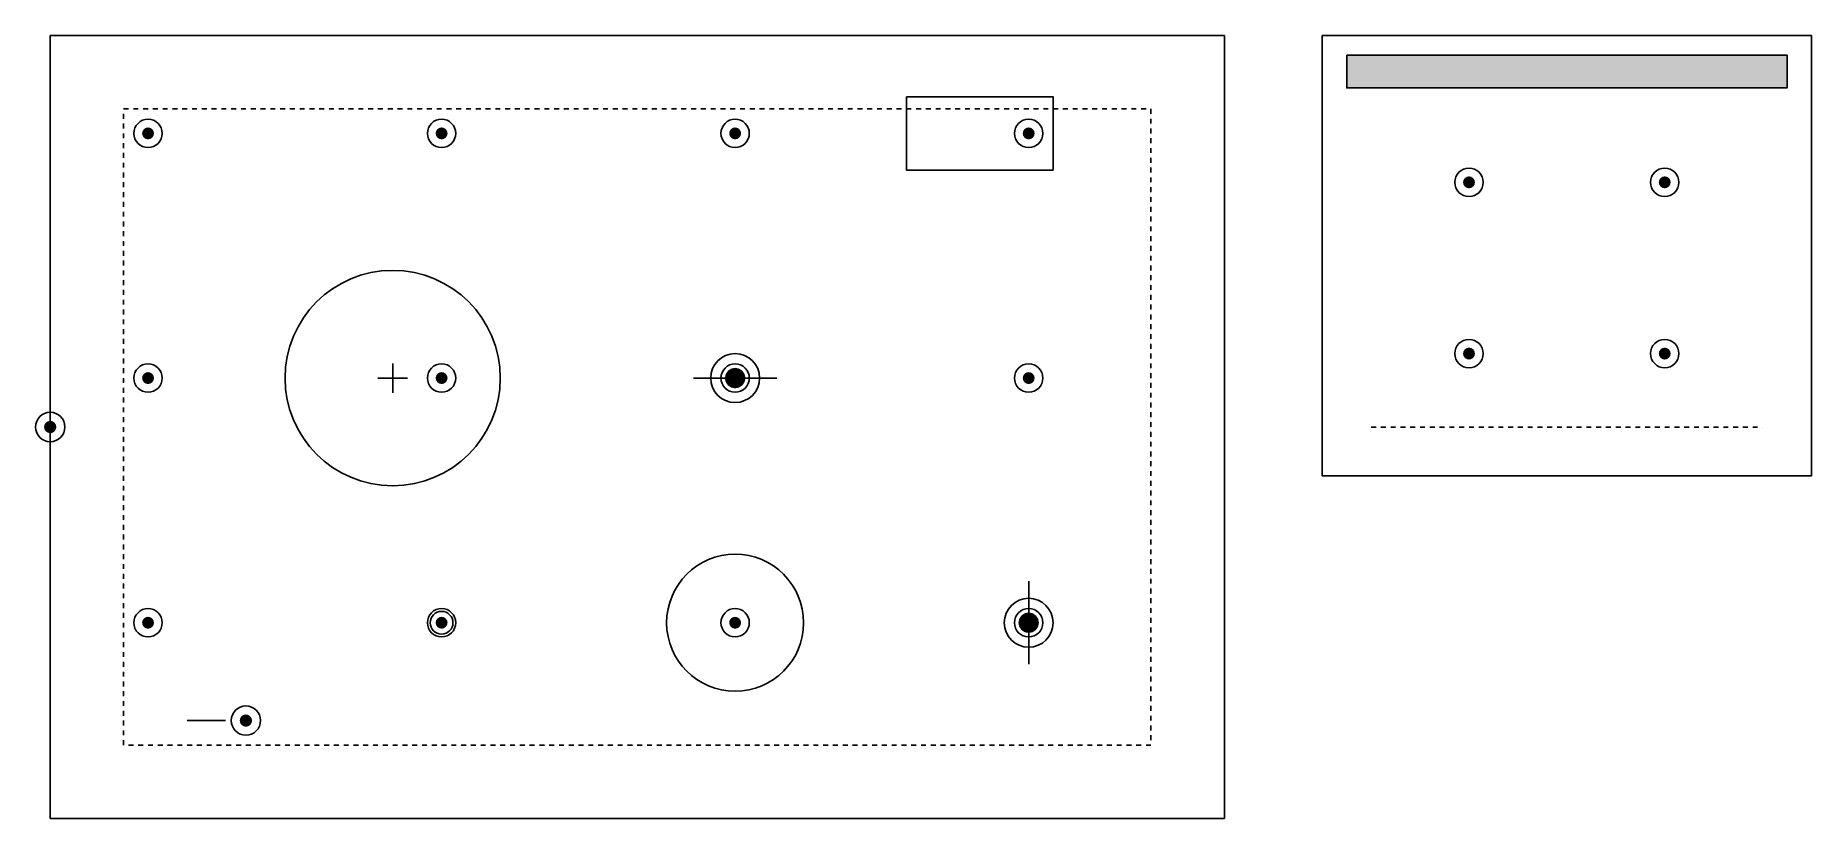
# Model space of a CAD drawing. Header units: feet. Extents: x 0.7 to 37, y 1 to 17.
import ezdxf

# ---------------------------------------------------------------- set-up
doc = ezdxf.new("R2010")
doc.units = ezdxf.units.FT
doc.linetypes.add('DOTTED', pattern=[0.15, 0.05, -0.1])
for name, color, linetype in [('superluminal_ceiling_objects', 1, 'CONTINUOUS'), ('superluminal_decorative', 6, 'CONTINUOUS'), ('superluminal_led_strips', 4, 'DOTTED'), ('superluminal_reverse_coves', 2, 'CONTINUOUS'), ('superluminal_rooms', 3, 'CONTINUOUS'), ('superluminal_spots', 5, 'CONTINUOUS')]:
    doc.layers.add(name, color=color, linetype=linetype)

msp = doc.modelspace()

# ---------------------------------------------------------------- linework, layer by layer
at = {"layer": 'superluminal_ceiling_objects'}
for p, q in [((8, 9.7), (8, 10.3)), ((7.7, 10), (8.3, 10))]:
    msp.add_line(p, q, dxfattribs=at)
msp.add_lwpolyline([(18.5, 15.75), (21.5, 15.75), (21.5, 14.25), (18.5, 14.25)], close=True, dxfattribs=at)
msp.add_circle((8, 10), 2.2, dxfattribs=at)
at = {"layer": 'superluminal_decorative'}
for centre, radius in [((1, 9), 0.3), ((15, 5), 1.4)]:
    msp.add_circle(centre, radius, dxfattribs=at)
for points in [[(1, 9), (0.910905, 9.089095), (0.883591, 9.048218)], [(1, 9), (0.951782, 9.116409), (0.910905, 9.089095)], [(1, 9), (1, 9.126), (0.951782, 9.116409)], [(1, 9), (1.048218, 9.116409), (1, 9.126)], [(1, 9), (1.089095, 9.089095), (1.048218, 9.116409)], [(1, 9), (1.116409, 9.048218), (1.089095, 9.089095)], [(1, 9), (0.883591, 9.048218), (0.874, 9)], [(1, 9), (0.874, 9), (0.883591, 8.951782)], [(1, 9), (0.883591, 8.951782), (0.910905, 8.910905)], [(1, 9), (0.910905, 8.910905), (0.951782, 8.883591)], [(1, 9), (0.951782, 8.883591), (1, 8.874)], [(1, 9), (1.126, 9), (1.116409, 9.048218)], [(1, 9), (1, 8.874), (1.048218, 8.883591)], [(1, 9), (1.048218, 8.883591), (1.089095, 8.910905)], [(1, 9), (1.089095, 8.910905), (1.116409, 8.951782)], [(1, 9), (1.116409, 8.951782), (1.126, 9)], [(15, 5), (14.913874, 5.086126), (14.887471, 5.046611)], [(15, 5), (14.953389, 5.112529), (14.913874, 5.086126)], [(15, 5), (15, 5.1218), (14.953389, 5.112529)], [(15, 5), (15.046611, 5.112529), (15, 5.1218)], [(15, 5), (15.086126, 5.086126), (15.046611, 5.112529)], [(15, 5), (15.112529, 5.046611), (15.086126, 5.086126)], [(15, 5), (14.887471, 5.046611), (14.8782, 5)], [(15, 5), (14.8782, 5), (14.887471, 4.953389)], [(15, 5), (14.887471, 4.953389), (14.913874, 4.913874)], [(15, 5), (14.913874, 4.913874), (14.953389, 4.887471)], [(15, 5), (14.953389, 4.887471), (15, 4.8782)], [(15, 5), (15.1218, 5), (15.112529, 5.046611)], [(15, 5), (15, 4.8782), (15.046611, 4.887471)], [(15, 5), (15.046611, 4.887471), (15.086126, 4.913874)], [(15, 5), (15.086126, 4.913874), (15.112529, 4.953389)], [(15, 5), (15.112529, 4.953389), (15.1218, 5)]]:
    msp.add_solid(points, dxfattribs=at)
at = {"layer": 'superluminal_led_strips'}
msp.add_lwpolyline([(2.5, 15.5), (23.5, 15.5), (23.5, 2.5), (2.5, 2.5)], close=True, dxfattribs=at)
msp.add_lwpolyline([(28, 9), (36, 9)], dxfattribs=at)
at = {"layer": 'superluminal_reverse_coves'}
msp.add_lwpolyline([(27.5, 16.6), (36.5, 16.6), (36.5, 15.93), (27.5, 15.93)], close=True, dxfattribs=at)
msp.add_solid([(27.5, 16.6), (36.5, 16.6), (27.5, 15.93), (36.5, 15.93)], dxfattribs=at)
at = {"layer": 'superluminal_rooms'}
for points in [[(1, 17), (25, 17), (25, 1), (1, 1)], [(27, 17), (37, 17), (37, 8), (27, 8)]]:
    msp.add_lwpolyline(points, close=True, dxfattribs=at)
at = {"layer": 'superluminal_spots'}
for p, q in [((14.15, 10), (15.85, 10)), ((21, 4.15), (21, 5.85)), ((4.58, 3), (3.8, 3))]:
    msp.add_line(p, q, dxfattribs=at)
for centre, radius in [((3, 15), 0.29), ((9, 15), 0.29), ((15, 15), 0.29), ((21, 15), 0.29), ((30, 14), 0.29), ((34, 14), 0.29), ((30, 10.5), 0.29), ((34, 10.5), 0.29), ((3, 10), 0.29), ((9, 10), 0.29), ((15, 10), 0.5), ((15, 10), 0.29), ((21, 10), 0.29), ((21, 5), 0.5), ((3, 5), 0.29), ((9, 5), 0.29), ((9, 5), 0.232), ((15, 5), 0.29), ((21, 5), 0.29), ((5, 3), 0.3)]:
    msp.add_circle(centre, radius, dxfattribs=at)
for points in [[(3, 15), (2.887471, 15.046611), (2.8782, 15)], [(3, 15), (2.8782, 15), (2.887471, 14.953389)], [(3, 15), (2.913874, 15.086126), (2.887471, 15.046611)], [(3, 15), (2.887471, 14.953389), (2.913874, 14.913874)], [(3, 15), (2.953389, 15.112529), (2.913874, 15.086126)], [(3, 15), (2.913874, 14.913874), (2.953389, 14.887471)], [(3, 15), (3, 15.1218), (2.953389, 15.112529)], [(3, 15), (2.953389, 14.887471), (3, 14.8782)], [(3, 15), (3.046611, 15.112529), (3, 15.1218)], [(3, 15), (3.086126, 15.086126), (3.046611, 15.112529)], [(3, 15), (3.112529, 15.046611), (3.086126, 15.086126)], [(3, 15), (3.1218, 15), (3.112529, 15.046611)], [(3, 15), (3, 14.8782), (3.046611, 14.887471)], [(3, 15), (3.046611, 14.887471), (3.086126, 14.913874)], [(3, 15), (3.086126, 14.913874), (3.112529, 14.953389)], [(3, 15), (3.112529, 14.953389), (3.1218, 15)], [(9, 15), (8.887471, 15.046611), (8.8782, 15)], [(9, 15), (8.8782, 15), (8.887471, 14.953389)], [(9, 15), (8.913874, 15.086126), (8.887471, 15.046611)], [(9, 15), (8.887471, 14.953389), (8.913874, 14.913874)], [(9, 15), (8.953389, 15.112529), (8.913874, 15.086126)], [(9, 15), (8.913874, 14.913874), (8.953389, 14.887471)], [(9, 15), (9, 15.1218), (8.953389, 15.112529)], [(9, 15), (8.953389, 14.887471), (9, 14.8782)], [(9, 15), (9.046611, 15.112529), (9, 15.1218)], [(9, 15), (9.086126, 15.086126), (9.046611, 15.112529)], [(9, 15), (9.112529, 15.046611), (9.086126, 15.086126)], [(9, 15), (9.1218, 15), (9.112529, 15.046611)], [(9, 15), (9, 14.8782), (9.046611, 14.887471)], [(9, 15), (9.046611, 14.887471), (9.086126, 14.913874)], [(9, 15), (9.086126, 14.913874), (9.112529, 14.953389)], [(9, 15), (9.112529, 14.953389), (9.1218, 15)], [(15, 15), (14.887471, 15.046611), (14.8782, 15)], [(15, 15), (14.8782, 15), (14.887471, 14.953389)], [(15, 15), (14.913874, 15.086126), (14.887471, 15.046611)], [(15, 15), (14.887471, 14.953389), (14.913874, 14.913874)], [(15, 15), (14.953389, 15.112529), (14.913874, 15.086126)], [(15, 15), (14.913874, 14.913874), (14.953389, 14.887471)], [(15, 15), (15, 15.1218), (14.953389, 15.112529)], [(15, 15), (14.953389, 14.887471), (15, 14.8782)], [(15, 15), (15.046611, 15.112529), (15, 15.1218)], [(15, 15), (15.086126, 15.086126), (15.046611, 15.112529)], [(15, 15), (15.112529, 15.046611), (15.086126, 15.086126)], [(15, 15), (15.1218, 15), (15.112529, 15.046611)], [(15, 15), (15, 14.8782), (15.046611, 14.887471)], [(15, 15), (15.046611, 14.887471), (15.086126, 14.913874)], [(15, 15), (15.086126, 14.913874), (15.112529, 14.953389)], [(15, 15), (15.112529, 14.953389), (15.1218, 15)], [(21, 15), (20.887471, 15.046611), (20.8782, 15)], [(21, 15), (20.8782, 15), (20.887471, 14.953389)], [(21, 15), (20.913874, 15.086126), (20.887471, 15.046611)], [(21, 15), (20.887471, 14.953389), (20.913874, 14.913874)], [(21, 15), (20.953389, 15.112529), (20.913874, 15.086126)], [(21, 15), (20.913874, 14.913874), (20.953389, 14.887471)], [(21, 15), (21, 15.1218), (20.953389, 15.112529)], [(21, 15), (20.953389, 14.887471), (21, 14.8782)], [(21, 15), (21.046611, 15.112529), (21, 15.1218)], [(21, 15), (21.086126, 15.086126), (21.046611, 15.112529)], [(21, 15), (21.112529, 15.046611), (21.086126, 15.086126)], [(21, 15), (21.1218, 15), (21.112529, 15.046611)], [(21, 15), (21, 14.8782), (21.046611, 14.887471)], [(21, 15), (21.046611, 14.887471), (21.086126, 14.913874)], [(21, 15), (21.086126, 14.913874), (21.112529, 14.953389)], [(21, 15), (21.112529, 14.953389), (21.1218, 15)], [(30, 14), (29.887471, 14.046611), (29.8782, 14)], [(30, 14), (29.8782, 14), (29.887471, 13.953389)], [(30, 14), (29.913874, 14.086126), (29.887471, 14.046611)], [(30, 14), (29.887471, 13.953389), (29.913874, 13.913874)], [(30, 14), (29.953389, 14.112529), (29.913874, 14.086126)], [(30, 14), (29.913874, 13.913874), (29.953389, 13.887471)], [(30, 14), (30, 14.1218), (29.953389, 14.112529)], [(30, 14), (29.953389, 13.887471), (30, 13.8782)], [(30, 14), (30.046611, 14.112529), (30, 14.1218)], [(30, 14), (30.086126, 14.086126), (30.046611, 14.112529)], [(30, 14), (30.112529, 14.046611), (30.086126, 14.086126)], [(30, 14), (30.1218, 14), (30.112529, 14.046611)], [(30, 14), (30, 13.8782), (30.046611, 13.887471)], [(30, 14), (30.046611, 13.887471), (30.086126, 13.913874)], [(30, 14), (30.086126, 13.913874), (30.112529, 13.953389)], [(30, 14), (30.112529, 13.953389), (30.1218, 14)], [(34, 14), (33.887471, 14.046611), (33.8782, 14)], [(34, 14), (33.8782, 14), (33.887471, 13.953389)], [(34, 14), (33.913874, 14.086126), (33.887471, 14.046611)], [(34, 14), (33.887471, 13.953389), (33.913874, 13.913874)], [(34, 14), (33.953389, 14.112529), (33.913874, 14.086126)], [(34, 14), (33.913874, 13.913874), (33.953389, 13.887471)], [(34, 14), (34, 14.1218), (33.953389, 14.112529)], [(34, 14), (33.953389, 13.887471), (34, 13.8782)], [(34, 14), (34.046611, 14.112529), (34, 14.1218)], [(34, 14), (34.086126, 14.086126), (34.046611, 14.112529)], [(34, 14), (34.112529, 14.046611), (34.086126, 14.086126)], [(34, 14), (34.1218, 14), (34.112529, 14.046611)], [(34, 14), (34, 13.8782), (34.046611, 13.887471)], [(34, 14), (34.046611, 13.887471), (34.086126, 13.913874)], [(34, 14), (34.086126, 13.913874), (34.112529, 13.953389)], [(34, 14), (34.112529, 13.953389), (34.1218, 14)], [(30, 10.5), (29.887471, 10.546611), (29.8782, 10.5)], [(30, 10.5), (29.913874, 10.586126), (29.887471, 10.546611)], [(30, 10.5), (29.953389, 10.612529), (29.913874, 10.586126)], [(30, 10.5), (30, 10.6218), (29.953389, 10.612529)], [(30, 10.5), (30.046611, 10.612529), (30, 10.6218)], [(30, 10.5), (30.086126, 10.586126), (30.046611, 10.612529)], [(30, 10.5), (30.112529, 10.546611), (30.086126, 10.586126)], [(30, 10.5), (30.1218, 10.5), (30.112529, 10.546611)], [(34, 10.5), (33.887471, 10.546611), (33.8782, 10.5)], [(34, 10.5), (33.913874, 10.586126), (33.887471, 10.546611)], [(34, 10.5), (33.953389, 10.612529), (33.913874, 10.586126)], [(34, 10.5), (34, 10.6218), (33.953389, 10.612529)], [(34, 10.5), (34.046611, 10.612529), (34, 10.6218)], [(34, 10.5), (34.086126, 10.586126), (34.046611, 10.612529)], [(34, 10.5), (34.112529, 10.546611), (34.086126, 10.586126)], [(34, 10.5), (34.1218, 10.5), (34.112529, 10.546611)], [(15, 10), (14.919636, 10.194015), (14.851508, 10.148492)], [(15, 10), (15, 10.21), (14.919636, 10.194015)], [(15, 10), (15.080364, 10.194015), (15, 10.21)], [(15, 10), (15.148492, 10.148492), (15.080364, 10.194015)], [(30, 10.5), (29.8782, 10.5), (29.887471, 10.453389)], [(30, 10.5), (29.887471, 10.453389), (29.913874, 10.413874)], [(30, 10.5), (29.913874, 10.413874), (29.953389, 10.387471)], [(30, 10.5), (29.953389, 10.387471), (30, 10.3782)], [(30, 10.5), (30, 10.3782), (30.046611, 10.387471)], [(30, 10.5), (30.046611, 10.387471), (30.086126, 10.413874)], [(30, 10.5), (30.086126, 10.413874), (30.112529, 10.453389)], [(30, 10.5), (30.112529, 10.453389), (30.1218, 10.5)], [(34, 10.5), (33.8782, 10.5), (33.887471, 10.453389)], [(34, 10.5), (33.887471, 10.453389), (33.913874, 10.413874)], [(34, 10.5), (33.913874, 10.413874), (33.953389, 10.387471)], [(34, 10.5), (33.953389, 10.387471), (34, 10.3782)], [(34, 10.5), (34, 10.3782), (34.046611, 10.387471)], [(34, 10.5), (34.046611, 10.387471), (34.086126, 10.413874)], [(34, 10.5), (34.086126, 10.413874), (34.112529, 10.453389)], [(34, 10.5), (34.112529, 10.453389), (34.1218, 10.5)], [(3, 10), (2.887471, 10.046611), (2.8782, 10)], [(3, 10), (2.8782, 10), (2.887471, 9.953389)], [(3, 10), (2.913874, 10.086126), (2.887471, 10.046611)], [(3, 10), (2.887471, 9.953389), (2.913874, 9.913874)], [(3, 10), (2.953389, 10.112529), (2.913874, 10.086126)], [(3, 10), (2.913874, 9.913874), (2.953389, 9.887471)], [(3, 10), (3, 10.1218), (2.953389, 10.112529)], [(3, 10), (2.953389, 9.887471), (3, 9.8782)], [(3, 10), (3.046611, 10.112529), (3, 10.1218)], [(3, 10), (3.086126, 10.086126), (3.046611, 10.112529)], [(3, 10), (3.112529, 10.046611), (3.086126, 10.086126)], [(3, 10), (3.1218, 10), (3.112529, 10.046611)], [(3, 10), (3, 9.8782), (3.046611, 9.887471)], [(3, 10), (3.046611, 9.887471), (3.086126, 9.913874)], [(3, 10), (3.086126, 9.913874), (3.112529, 9.953389)], [(3, 10), (3.112529, 9.953389), (3.1218, 10)], [(9, 10), (8.887471, 10.046611), (8.8782, 10)], [(9, 10), (8.8782, 10), (8.887471, 9.953389)], [(9, 10), (8.913874, 10.086126), (8.887471, 10.046611)], [(9, 10), (8.887471, 9.953389), (8.913874, 9.913874)], [(9, 10), (8.953389, 10.112529), (8.913874, 10.086126)], [(9, 10), (8.913874, 9.913874), (8.953389, 9.887471)], [(9, 10), (9, 10.1218), (8.953389, 10.112529)], [(9, 10), (8.953389, 9.887471), (9, 9.8782)], [(9, 10), (9.046611, 10.112529), (9, 10.1218)], [(9, 10), (9.086126, 10.086126), (9.046611, 10.112529)], [(9, 10), (9.112529, 10.046611), (9.086126, 10.086126)], [(9, 10), (9.1218, 10), (9.112529, 10.046611)], [(9, 10), (9, 9.8782), (9.046611, 9.887471)], [(9, 10), (9.046611, 9.887471), (9.086126, 9.913874)], [(9, 10), (9.086126, 9.913874), (9.112529, 9.953389)], [(9, 10), (9.112529, 9.953389), (9.1218, 10)], [(15, 10), (14.805985, 10.080364), (14.79, 10)], [(15, 10), (14.79, 10), (14.805985, 9.919636)], [(15, 10), (14.851508, 10.148492), (14.805985, 10.080364)], [(15, 10), (14.805985, 9.919636), (14.851508, 9.851508)], [(15, 10), (14.851508, 9.851508), (14.919636, 9.805985)], [(15, 10), (14.887471, 10.046611), (14.8782, 10)], [(15, 10), (14.8782, 10), (14.887471, 9.953389)], [(15, 10), (14.913874, 10.086126), (14.887471, 10.046611)], [(15, 10), (14.887471, 9.953389), (14.913874, 9.913874)], [(15, 10), (14.953389, 10.112529), (14.913874, 10.086126)], [(15, 10), (14.913874, 9.913874), (14.953389, 9.887471)], [(15, 10), (14.919636, 9.805985), (15, 9.79)], [(15, 10), (15, 10.1218), (14.953389, 10.112529)], [(15, 10), (14.953389, 9.887471), (15, 9.8782)], [(15, 10), (15.194015, 10.080364), (15.148492, 10.148492)], [(15, 10), (15.046611, 10.112529), (15, 10.1218)], [(15, 10), (15.086126, 10.086126), (15.046611, 10.112529)], [(15, 10), (15.112529, 10.046611), (15.086126, 10.086126)], [(15, 10), (15.21, 10), (15.194015, 10.080364)], [(15, 10), (15.1218, 10), (15.112529, 10.046611)], [(15, 10), (15, 9.8782), (15.046611, 9.887471)], [(15, 10), (15.046611, 9.887471), (15.086126, 9.913874)], [(15, 10), (15.086126, 9.913874), (15.112529, 9.953389)], [(15, 10), (15.112529, 9.953389), (15.1218, 10)], [(15, 10), (15, 9.79), (15.080364, 9.805985)], [(15, 10), (15.080364, 9.805985), (15.148492, 9.851508)], [(15, 10), (15.148492, 9.851508), (15.194015, 9.919636)], [(15, 10), (15.194015, 9.919636), (15.21, 10)], [(21, 10), (20.887471, 10.046611), (20.8782, 10)], [(21, 10), (20.8782, 10), (20.887471, 9.953389)], [(21, 10), (20.913874, 10.086126), (20.887471, 10.046611)], [(21, 10), (20.887471, 9.953389), (20.913874, 9.913874)], [(21, 10), (20.953389, 10.112529), (20.913874, 10.086126)], [(21, 10), (20.913874, 9.913874), (20.953389, 9.887471)], [(21, 10), (21, 10.1218), (20.953389, 10.112529)], [(21, 10), (20.953389, 9.887471), (21, 9.8782)], [(21, 10), (21.046611, 10.112529), (21, 10.1218)], [(21, 10), (21.086126, 10.086126), (21.046611, 10.112529)], [(21, 10), (21.112529, 10.046611), (21.086126, 10.086126)], [(21, 10), (21.1218, 10), (21.112529, 10.046611)], [(21, 10), (21, 9.8782), (21.046611, 9.887471)], [(21, 10), (21.046611, 9.887471), (21.086126, 9.913874)], [(21, 10), (21.086126, 9.913874), (21.112529, 9.953389)], [(21, 10), (21.112529, 9.953389), (21.1218, 10)], [(3, 5), (2.913874, 5.086126), (2.887471, 5.046611)], [(3, 5), (2.953389, 5.112529), (2.913874, 5.086126)], [(3, 5), (3, 5.1218), (2.953389, 5.112529)], [(3, 5), (3.046611, 5.112529), (3, 5.1218)], [(3, 5), (3.086126, 5.086126), (3.046611, 5.112529)], [(3, 5), (3.112529, 5.046611), (3.086126, 5.086126)], [(9, 5), (8.913874, 5.086126), (8.887471, 5.046611)], [(9, 5), (8.953389, 5.112529), (8.913874, 5.086126)], [(9, 5), (8.962711, 5.090023), (8.9311, 5.0689)], [(9, 5), (9, 5.1218), (8.953389, 5.112529)], [(9, 5), (9, 5.09744), (8.962711, 5.090023)], [(9, 5), (9.046611, 5.112529), (9, 5.1218)], [(9, 5), (9.086126, 5.086126), (9.046611, 5.112529)], [(9, 5), (9.037289, 5.090023), (9, 5.09744)], [(9, 5), (9.0689, 5.0689), (9.037289, 5.090023)], [(9, 5), (9.112529, 5.046611), (9.086126, 5.086126)], [(15, 5), (14.913874, 5.086126), (14.887471, 5.046611)], [(15, 5), (14.953389, 5.112529), (14.913874, 5.086126)], [(15, 5), (15, 5.1218), (14.953389, 5.112529)], [(15, 5), (15.046611, 5.112529), (15, 5.1218)], [(15, 5), (15.086126, 5.086126), (15.046611, 5.112529)], [(15, 5), (15.112529, 5.046611), (15.086126, 5.086126)], [(21, 5), (20.851508, 5.148492), (20.805985, 5.080364)], [(21, 5), (20.919636, 5.194015), (20.851508, 5.148492)], [(21, 5), (20.913874, 5.086126), (20.887471, 5.046611)], [(21, 5), (20.953389, 5.112529), (20.913874, 5.086126)], [(21, 5), (21, 5.21), (20.919636, 5.194015)], [(21, 5), (21, 5.1218), (20.953389, 5.112529)], [(21, 5), (21.080364, 5.194015), (21, 5.21)], [(21, 5), (21.148492, 5.148492), (21.080364, 5.194015)], [(21, 5), (21.194015, 5.080364), (21.148492, 5.148492)], [(21, 5), (21.046611, 5.112529), (21, 5.1218)], [(21, 5), (21.086126, 5.086126), (21.046611, 5.112529)], [(21, 5), (21.112529, 5.046611), (21.086126, 5.086126)], [(3, 5), (2.887471, 5.046611), (2.8782, 5)], [(3, 5), (2.8782, 5), (2.887471, 4.953389)], [(3, 5), (2.887471, 4.953389), (2.913874, 4.913874)], [(3, 5), (2.913874, 4.913874), (2.953389, 4.887471)], [(3, 5), (2.953389, 4.887471), (3, 4.8782)], [(3, 5), (3.1218, 5), (3.112529, 5.046611)], [(3, 5), (3, 4.8782), (3.046611, 4.887471)], [(3, 5), (3.046611, 4.887471), (3.086126, 4.913874)], [(3, 5), (3.086126, 4.913874), (3.112529, 4.953389)], [(3, 5), (3.112529, 4.953389), (3.1218, 5)], [(9, 5), (8.887471, 5.046611), (8.8782, 5)], [(9, 5), (8.8782, 5), (8.887471, 4.953389)], [(9, 5), (8.887471, 4.953389), (8.913874, 4.913874)], [(9, 5), (8.909977, 5.037289), (8.90256, 5)], [(9, 5), (8.90256, 5), (8.909977, 4.962711)], [(9, 5), (8.9311, 5.0689), (8.909977, 5.037289)], [(9, 5), (8.909977, 4.962711), (8.9311, 4.9311)], [(9, 5), (8.913874, 4.913874), (8.953389, 4.887471)], [(9, 5), (8.9311, 4.9311), (8.962711, 4.909977)], [(9, 5), (8.953389, 4.887471), (9, 4.8782)], [(9, 5), (8.962711, 4.909977), (9, 4.90256)], [(9, 5), (9.090023, 5.037289), (9.0689, 5.0689)], [(9, 5), (9.1218, 5), (9.112529, 5.046611)], [(9, 5), (9.09744, 5), (9.090023, 5.037289)], [(9, 5), (9, 4.8782), (9.046611, 4.887471)], [(9, 5), (9.046611, 4.887471), (9.086126, 4.913874)], [(9, 5), (9.086126, 4.913874), (9.112529, 4.953389)], [(9, 5), (9.112529, 4.953389), (9.1218, 5)], [(9, 5), (9, 4.90256), (9.037289, 4.909977)], [(9, 5), (9.037289, 4.909977), (9.0689, 4.9311)], [(9, 5), (9.0689, 4.9311), (9.090023, 4.962711)], [(9, 5), (9.090023, 4.962711), (9.09744, 5)], [(15, 5), (14.887471, 5.046611), (14.8782, 5)], [(15, 5), (14.8782, 5), (14.887471, 4.953389)], [(15, 5), (14.887471, 4.953389), (14.913874, 4.913874)], [(15, 5), (14.913874, 4.913874), (14.953389, 4.887471)], [(15, 5), (14.953389, 4.887471), (15, 4.8782)], [(15, 5), (15.1218, 5), (15.112529, 5.046611)], [(15, 5), (15, 4.8782), (15.046611, 4.887471)], [(15, 5), (15.046611, 4.887471), (15.086126, 4.913874)], [(15, 5), (15.086126, 4.913874), (15.112529, 4.953389)], [(15, 5), (15.112529, 4.953389), (15.1218, 5)], [(21, 5), (20.805985, 5.080364), (20.79, 5)], [(21, 5), (20.79, 5), (20.805985, 4.919636)], [(21, 5), (20.805985, 4.919636), (20.851508, 4.851508)], [(21, 5), (20.851508, 4.851508), (20.919636, 4.805985)], [(21, 5), (20.887471, 5.046611), (20.8782, 5)], [(21, 5), (20.8782, 5), (20.887471, 4.953389)], [(21, 5), (20.887471, 4.953389), (20.913874, 4.913874)], [(21, 5), (20.913874, 4.913874), (20.953389, 4.887471)], [(21, 5), (20.919636, 4.805985), (21, 4.79)], [(21, 5), (20.953389, 4.887471), (21, 4.8782)], [(21, 5), (21.21, 5), (21.194015, 5.080364)], [(21, 5), (21.1218, 5), (21.112529, 5.046611)], [(21, 5), (21, 4.8782), (21.046611, 4.887471)], [(21, 5), (21.046611, 4.887471), (21.086126, 4.913874)], [(21, 5), (21.086126, 4.913874), (21.112529, 4.953389)], [(21, 5), (21.112529, 4.953389), (21.1218, 5)], [(21, 5), (21, 4.79), (21.080364, 4.805985)], [(21, 5), (21.080364, 4.805985), (21.148492, 4.851508)], [(21, 5), (21.148492, 4.851508), (21.194015, 4.919636)], [(21, 5), (21.194015, 4.919636), (21.21, 5)], [(5, 3), (4.883591, 3.048218), (4.874, 3)], [(5, 3), (4.874, 3), (4.883591, 2.951782)], [(5, 3), (4.910905, 3.089095), (4.883591, 3.048218)], [(5, 3), (4.883591, 2.951782), (4.910905, 2.910905)], [(5, 3), (4.951782, 3.116409), (4.910905, 3.089095)], [(5, 3), (4.910905, 2.910905), (4.951782, 2.883591)], [(5, 3), (5, 3.126), (4.951782, 3.116409)], [(5, 3), (4.951782, 2.883591), (5, 2.874)], [(5, 3), (5.048218, 3.116409), (5, 3.126)], [(5, 3), (5.089095, 3.089095), (5.048218, 3.116409)], [(5, 3), (5.116409, 3.048218), (5.089095, 3.089095)], [(5, 3), (5.126, 3), (5.116409, 3.048218)], [(5, 3), (5, 2.874), (5.048218, 2.883591)], [(5, 3), (5.048218, 2.883591), (5.089095, 2.910905)], [(5, 3), (5.089095, 2.910905), (5.116409, 2.951782)], [(5, 3), (5.116409, 2.951782), (5.126, 3)]]:
    msp.add_solid(points, dxfattribs=at)

doc.saveas('drawing.dxf')
